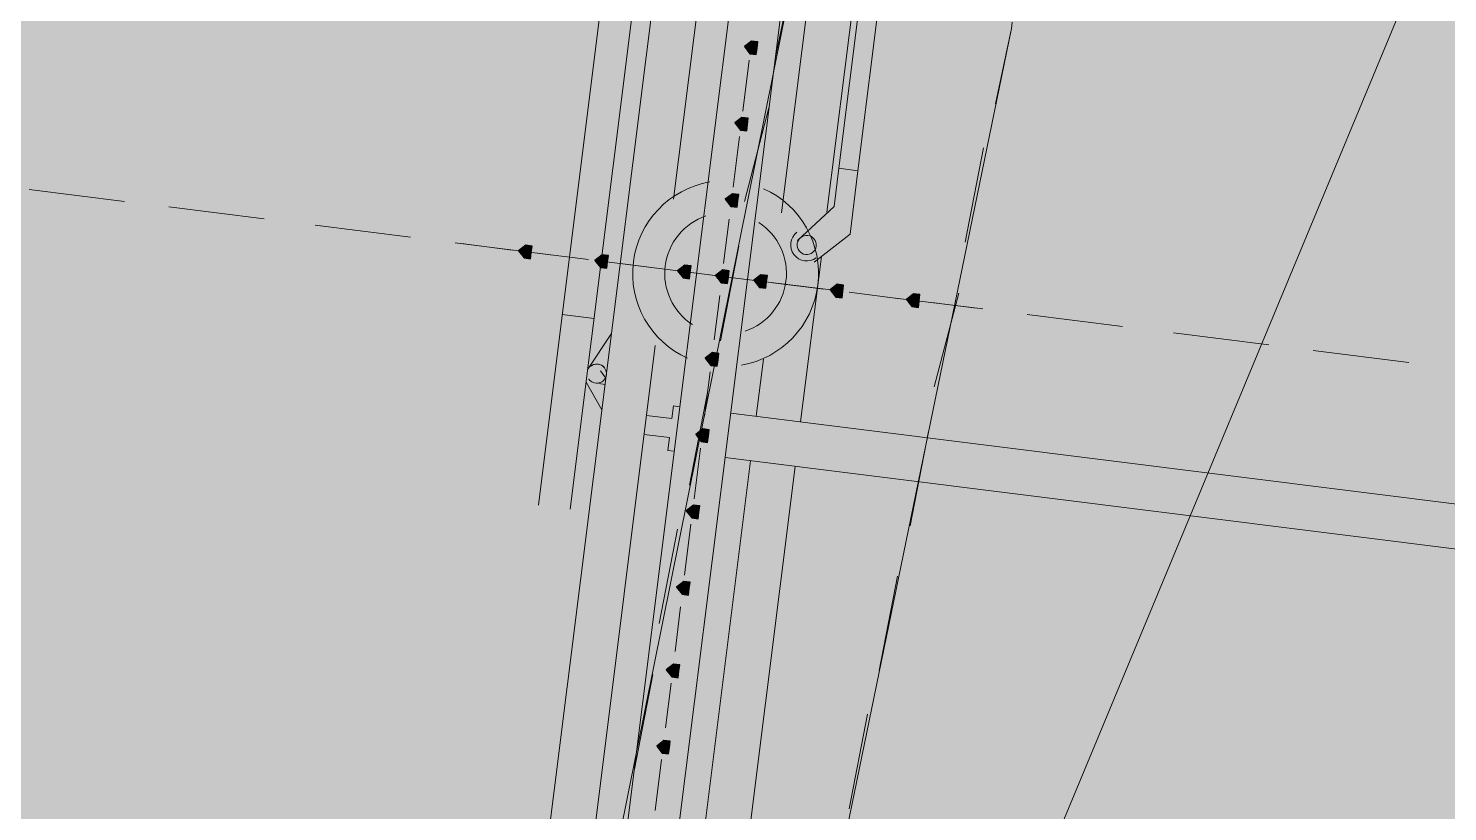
# Model space of a CAD drawing. Header units: metres. Extents: x -4 to 509425, y 7549 to 4732445.
# Drawn here: x 476008.781 to 476010.656, y 4719780.825 to 4719781.86 of the extents above; entities that cross this region are included whole.
import ezdxf

# ---------------------------------------------------------------- set-up
doc = ezdxf.new("R2010")
doc.units = ezdxf.units.M
doc.header["$LTSCALE"] = 0.01
doc.header["$MEASUREMENT"] = 0
doc.layers.get('0').update_dxf_attribs({"lineweight": 0})
doc.layers.add('_SUBESTACIÓN', color=1, linetype='Continuous')
doc.layers.add('SUBESTACION LA VID', color=253, linetype='Continuous')

# ---------------------------------------------------------------- blocks, each defined once
blk = doc.blocks.new('A$Cfff6051d')
at = {"layer": 'SUBESTACION LA VID', "transparency": 33554687}
h = blk.add_hatch(color=256, dxfattribs=at)
h.dxf.hatch_style = 2
h.paths.add_polyline_path([(476009.7438, 4719781.8337), (476009.7449, 4719781.8421), (476009.7365, 4719781.8431), (476009.727, 4719781.8358), (476009.7344, 4719781.8263), (476009.7428, 4719781.8253)])
h = blk.add_hatch(color=256, dxfattribs=at)
h.dxf.hatch_style = 2
h.paths.add_polyline_path([(476009.7312, 4719781.7329), (476009.7322, 4719781.7413), (476009.7238, 4719781.7423), (476009.7144, 4719781.735), (476009.7217, 4719781.7255), (476009.7301, 4719781.7245)])
h = blk.add_hatch(color=256, dxfattribs=at)
h.dxf.hatch_style = 2
h.paths.add_polyline_path([(476009.7186, 4719781.6321), (476009.7196, 4719781.6405), (476009.7112, 4719781.6415), (476009.7018, 4719781.6342), (476009.7091, 4719781.6247), (476009.7175, 4719781.6237)])
h = blk.add_hatch(color=256, dxfattribs=at)
h.dxf.hatch_style = 2
h.paths.add_polyline_path([(476009.4455, 4719781.5639), (476009.4466, 4719781.5723), (476009.4382, 4719781.5734), (476009.4287, 4719781.566), (476009.4361, 4719781.5566), (476009.4445, 4719781.5555)])
h = blk.add_hatch(color=256, dxfattribs=at)
h.dxf.hatch_style = 2
h.paths.add_polyline_path([(476009.5463, 4719781.5513), (476009.5474, 4719781.5597), (476009.539, 4719781.5607), (476009.5295, 4719781.5534), (476009.5369, 4719781.5439), (476009.5453, 4719781.5429)])
h = blk.add_hatch(color=256, dxfattribs=at)
h.dxf.hatch_style = 2
h.paths.add_polyline_path([(476009.6555, 4719781.5376), (476009.6566, 4719781.546), (476009.6482, 4719781.5471), (476009.6387, 4719781.5397), (476009.6461, 4719781.5303), (476009.6545, 4719781.5292)])
h = blk.add_hatch(color=256, dxfattribs=at)
h.dxf.hatch_style = 2
h.paths.add_polyline_path([(476009.7059, 4719781.5313), (476009.707, 4719781.5397), (476009.6986, 4719781.5407), (476009.6891, 4719781.5334), (476009.6965, 4719781.5239), (476009.7049, 4719781.5229)])
h = blk.add_hatch(color=256, dxfattribs=at)
h.dxf.hatch_style = 2
h.paths.add_polyline_path([(476009.7563, 4719781.525), (476009.7574, 4719781.5334), (476009.749, 4719781.5344), (476009.7395, 4719781.5271), (476009.7469, 4719781.5176), (476009.7553, 4719781.5166)])
h = blk.add_hatch(color=256, dxfattribs=at)
h.dxf.hatch_style = 2
h.paths.add_polyline_path([(476009.8571, 4719781.5123), (476009.8582, 4719781.5207), (476009.8498, 4719781.5218), (476009.8403, 4719781.5144), (476009.8477, 4719781.505), (476009.8561, 4719781.5039)])
h = blk.add_hatch(color=256, dxfattribs=at)
h.dxf.hatch_style = 2
h.paths.add_polyline_path([(476009.9579, 4719781.4997), (476009.959, 4719781.5081), (476009.9506, 4719781.5091), (476009.9411, 4719781.5018), (476009.9485, 4719781.4923), (476009.9569, 4719781.4913)])
h = blk.add_hatch(color=256, dxfattribs=at)
h.dxf.hatch_style = 2
h.paths.add_polyline_path([(476009.6922, 4719781.4221), (476009.6933, 4719781.4305), (476009.6849, 4719781.4315), (476009.6754, 4719781.4242), (476009.6828, 4719781.4147), (476009.6912, 4719781.4137)])
h = blk.add_hatch(color=256, dxfattribs=at)
h.dxf.hatch_style = 2
h.paths.add_polyline_path([(476009.6796, 4719781.3213), (476009.6806, 4719781.3297), (476009.6722, 4719781.3307), (476009.6628, 4719781.3234), (476009.6701, 4719781.3139), (476009.6785, 4719781.3129)])
h = blk.add_hatch(color=256, dxfattribs=at)
h.dxf.hatch_style = 2
h.paths.add_polyline_path([(476009.6669, 4719781.2205), (476009.668, 4719781.2289), (476009.6596, 4719781.2299), (476009.6501, 4719781.2226), (476009.6575, 4719781.2131), (476009.6659, 4719781.2121)])
h = blk.add_hatch(color=256, dxfattribs=at)
h.dxf.hatch_style = 2
h.paths.add_polyline_path([(476009.6543, 4719781.1197), (476009.6554, 4719781.1281), (476009.647, 4719781.1291), (476009.6375, 4719781.1218), (476009.6449, 4719781.1123), (476009.6533, 4719781.1113)])
h = blk.add_hatch(color=256, dxfattribs=at)
h.dxf.hatch_style = 2
h.paths.add_polyline_path([(476009.6406, 4719781.0105), (476009.6417, 4719781.0189), (476009.6333, 4719781.0199), (476009.6238, 4719781.0126), (476009.6312, 4719781.0031), (476009.6396, 4719781.0021)])
h = blk.add_hatch(color=256, dxfattribs=at)
h.dxf.hatch_style = 2
h.paths.add_polyline_path([(476009.628, 4719780.9097), (476009.629, 4719780.9181), (476009.6206, 4719780.9191), (476009.6112, 4719780.9118), (476009.6185, 4719780.9023), (476009.6269, 4719780.9013)])
at = {"layer": 'SUBESTACION LA VID', "lineweight": 15}
for p, q in [((476010.0489, 4719783.3142), (476009.8362, 4719781.6173)), ((476009.7044, 4719783.2209), (476009.4548, 4719781.23)), ((476009.4968, 4719781.2247), (476009.7485, 4719783.2324)), ((476009.8408, 4719782.9478), (476009.4859, 4719780.1169)), ((476009.908, 4719782.9394), (476009.5531, 4719780.1085)), ((476009.6335, 4719781.6342), (476009.7957, 4719782.9279)), ((476009.7763, 4719781.6163), (476009.9385, 4719782.91)), ((476009.768, 4719781.8221), (476009.789, 4719781.9219)), ((476010.0799, 4719781.8598), (476010.0588, 4719781.7601)), ((476009.7333, 4719781.8179), (476009.7249, 4719781.7507)), ((476009.727, 4719781.631), (476009.7595, 4719781.7549)), ((476009.7207, 4719781.7171), (476009.7123, 4719781.6499)), ((476010.0431, 4719781.7023), (476010.0189, 4719781.5774)), ((476009.8519, 4719781.6751), (476009.8771, 4719781.6719)), ((476008.9079, 4719781.6313), (476008.7819, 4719781.6471)), ((476009.0927, 4719781.6082), (476008.9667, 4719781.624)), ((476009.707, 4719781.6079), (476009.6996, 4719781.5491)), ((476009.2859, 4719781.5839), (476009.1599, 4719781.5997)), ((476009.4707, 4719781.5608), (476009.3447, 4719781.5766)), ((476009.4203, 4719781.5671), (476009.3531, 4719781.5755)), ((476009.6954, 4719781.4473), (476009.7196, 4719781.5722)), ((476009.5211, 4719781.5545), (476009.4539, 4719781.5629)), ((476009.6639, 4719781.5365), (476009.5379, 4719781.5523)), ((476009.8288, 4719781.5585), (476009.8014, 4719781.3401)), ((476009.6219, 4719781.5418), (476009.5631, 4719781.5492)), ((476009.7227, 4719781.5292), (476009.6639, 4719781.5365)), ((476009.8487, 4719781.5134), (476009.7227, 4719781.5292)), ((476009.8319, 4719781.5155), (476009.7647, 4719781.5239)), ((476009.6944, 4719781.5071), (476009.687, 4719781.4483)), ((476009.9327, 4719781.5028), (476009.8655, 4719781.5113)), ((476010.0419, 4719781.4892), (476009.9159, 4719781.505)), ((476010.0335, 4719781.4902), (476009.9747, 4719781.4976)), ((476010.0104, 4719781.5102), (476009.9778, 4719781.3863)), ((476009.4864, 4719781.482), (476009.5284, 4719781.4767)), ((476010.2267, 4719781.466), (476010.1007, 4719781.4818)), ((476009.5515, 4719781.4568), (476009.52, 4719781.4095)), ((476010.4199, 4719781.4418), (476010.2939, 4719781.4576)), ((476009.4471, 4719780.1474), (476009.6093, 4719781.441)), ((476009.7426, 4719781.3475), (476009.7521, 4719781.4231)), ((476010.6048, 4719781.4186), (476010.4787, 4719781.4344)), ((476009.5368, 4719781.4074), (476009.5442, 4719781.398)), ((476009.6817, 4719781.4063), (476009.6743, 4719781.3475)), ((476009.5389, 4719781.356), (476009.5179, 4719781.3927)), ((476009.5431, 4719781.3896), (476009.5347, 4719781.3906)), ((476009.6544, 4719781.2562), (476009.6786, 4719781.3811)), ((476009.709, 4719781.3517), (476013.3799, 4719780.8915)), ((476009.9705, 4719781.3275), (476009.9463, 4719781.2025)), ((476009.5899, 4719780.1295), (476009.7352, 4719781.2887)), ((476009.6691, 4719781.3055), (476009.6607, 4719781.2383)), ((476009.7016, 4719781.2929), (476013.3726, 4719780.8327)), ((476009.6144, 4719781.0735), (476009.6386, 4719781.1984)), ((476009.6564, 4719781.2047), (476009.648, 4719781.1375)), ((476009.9294, 4719781.1364), (476009.9052, 4719781.0114)), ((476009.6428, 4719781.0955), (476009.6354, 4719781.0367)), ((476009.5818, 4719780.8813), (476009.606, 4719781.0063)), ((476009.6301, 4719780.9947), (476009.6227, 4719780.9359)), ((476009.8895, 4719780.9537), (476009.8653, 4719780.8287)), ((476009.6175, 4719780.8939), (476009.6091, 4719780.8267))]:
    blk.add_line(p, q, dxfattribs=at)
for points in [[(476009.4229, 4719779.9541), (476009.3955, 4719779.7357), (476009.3367, 4719779.7431), (476009.7885, 4719783.3469)], [(476009.8771, 4719781.6719), (476010.0593, 4719783.1252), (476010.0341, 4719783.1284), (476009.8519, 4719781.6751)], [(476009.788, 4719781.9135), (476009.3587, 4719779.783)], [(476009.6423, 4719779.7304), (476010.0799, 4719781.8598), (476010.0809, 4719781.8682)], [(476009.8519, 4719781.6751), (476009.8456, 4719781.6247), (476009.7973, 4719781.5796)], [(476009.8193, 4719781.5512), (476009.8666, 4719781.5879), (476009.8771, 4719781.6719)], [(476009.5977, 4719781.3486), (476009.6313, 4719781.3444), (476009.6334, 4719781.3612), (476009.6418, 4719781.3601)], [(476009.6344, 4719781.3013), (476009.626, 4719781.3024), (476009.6281, 4719781.3192), (476009.5945, 4719781.3234)], [(476009.794, 4719781.2813), (476009.5971, 4719779.7105), (476009.5383, 4719779.7178), (476009.5657, 4719779.9362)]]:
    blk.add_lwpolyline(points, dxfattribs=at)
at = {"layer": 'SUBESTACION LA VID'}
for points in [[(476009.7438, 4719781.8337), (476009.7449, 4719781.8421), (476009.7365, 4719781.8431), (476009.727, 4719781.8358), (476009.7344, 4719781.8263), (476009.7428, 4719781.8253)], [(476009.7312, 4719781.7329), (476009.7322, 4719781.7413), (476009.7238, 4719781.7423), (476009.7144, 4719781.735), (476009.7217, 4719781.7255), (476009.7301, 4719781.7245)], [(476009.7186, 4719781.6321), (476009.7196, 4719781.6405), (476009.7112, 4719781.6415), (476009.7018, 4719781.6342), (476009.7091, 4719781.6247), (476009.7175, 4719781.6237)], [(476009.4455, 4719781.5639), (476009.4466, 4719781.5723), (476009.4382, 4719781.5734), (476009.4287, 4719781.566), (476009.4361, 4719781.5566), (476009.4445, 4719781.5555)], [(476009.5463, 4719781.5513), (476009.5474, 4719781.5597), (476009.539, 4719781.5607), (476009.5295, 4719781.5534), (476009.5369, 4719781.5439), (476009.5453, 4719781.5429)], [(476009.6555, 4719781.5376), (476009.6566, 4719781.546), (476009.6482, 4719781.5471), (476009.6387, 4719781.5397), (476009.6461, 4719781.5303), (476009.6545, 4719781.5292)], [(476009.7059, 4719781.5313), (476009.707, 4719781.5397), (476009.6986, 4719781.5407), (476009.6891, 4719781.5334), (476009.6965, 4719781.5239), (476009.7049, 4719781.5229)], [(476009.7563, 4719781.525), (476009.7574, 4719781.5334), (476009.749, 4719781.5344), (476009.7395, 4719781.5271), (476009.7469, 4719781.5176), (476009.7553, 4719781.5166)], [(476009.8571, 4719781.5123), (476009.8582, 4719781.5207), (476009.8498, 4719781.5218), (476009.8403, 4719781.5144), (476009.8477, 4719781.505), (476009.8561, 4719781.5039)], [(476009.9579, 4719781.4997), (476009.959, 4719781.5081), (476009.9506, 4719781.5091), (476009.9411, 4719781.5018), (476009.9485, 4719781.4923), (476009.9569, 4719781.4913)], [(476009.6922, 4719781.4221), (476009.6933, 4719781.4305), (476009.6849, 4719781.4315), (476009.6754, 4719781.4242), (476009.6828, 4719781.4147), (476009.6912, 4719781.4137)], [(476009.6796, 4719781.3213), (476009.6806, 4719781.3297), (476009.6722, 4719781.3307), (476009.6628, 4719781.3234), (476009.6701, 4719781.3139), (476009.6785, 4719781.3129)], [(476009.6669, 4719781.2205), (476009.668, 4719781.2289), (476009.6596, 4719781.2299), (476009.6501, 4719781.2226), (476009.6575, 4719781.2131), (476009.6659, 4719781.2121)], [(476009.6543, 4719781.1197), (476009.6554, 4719781.1281), (476009.647, 4719781.1291), (476009.6375, 4719781.1218), (476009.6449, 4719781.1123), (476009.6533, 4719781.1113)], [(476009.6406, 4719781.0105), (476009.6417, 4719781.0189), (476009.6333, 4719781.0199), (476009.6238, 4719781.0126), (476009.6312, 4719781.0031), (476009.6396, 4719781.0021)], [(476009.628, 4719780.9097), (476009.629, 4719780.9181), (476009.6206, 4719780.9191), (476009.6112, 4719780.9118), (476009.6185, 4719780.9023), (476009.6269, 4719780.9013)]]:
    blk.add_lwpolyline(points, close=True, dxfattribs=at)
at = {"layer": 'SUBESTACION LA VID', "lineweight": 0}
for points in [[(476009.7438, 4719781.8337), (476009.7449, 4719781.8421), (476009.7365, 4719781.8431), (476009.727, 4719781.8358), (476009.7344, 4719781.8263), (476009.7428, 4719781.8253)], [(476009.7312, 4719781.7329), (476009.7322, 4719781.7413), (476009.7238, 4719781.7423), (476009.7144, 4719781.735), (476009.7217, 4719781.7255), (476009.7301, 4719781.7245)], [(476009.7186, 4719781.6321), (476009.7196, 4719781.6405), (476009.7112, 4719781.6415), (476009.7018, 4719781.6342), (476009.7091, 4719781.6247), (476009.7175, 4719781.6237)], [(476009.4455, 4719781.5639), (476009.4466, 4719781.5723), (476009.4382, 4719781.5734), (476009.4287, 4719781.566), (476009.4361, 4719781.5566), (476009.4445, 4719781.5555)], [(476009.5463, 4719781.5513), (476009.5474, 4719781.5597), (476009.539, 4719781.5607), (476009.5295, 4719781.5534), (476009.5369, 4719781.5439), (476009.5453, 4719781.5429)], [(476009.6555, 4719781.5376), (476009.6566, 4719781.546), (476009.6482, 4719781.5471), (476009.6387, 4719781.5397), (476009.6461, 4719781.5303), (476009.6545, 4719781.5292)], [(476009.7059, 4719781.5313), (476009.707, 4719781.5397), (476009.6986, 4719781.5407), (476009.6891, 4719781.5334), (476009.6965, 4719781.5239), (476009.7049, 4719781.5229)], [(476009.7563, 4719781.525), (476009.7574, 4719781.5334), (476009.749, 4719781.5344), (476009.7395, 4719781.5271), (476009.7469, 4719781.5176), (476009.7553, 4719781.5166)], [(476009.8571, 4719781.5123), (476009.8582, 4719781.5207), (476009.8498, 4719781.5218), (476009.8403, 4719781.5144), (476009.8477, 4719781.505), (476009.8561, 4719781.5039)], [(476009.9579, 4719781.4997), (476009.959, 4719781.5081), (476009.9506, 4719781.5091), (476009.9411, 4719781.5018), (476009.9485, 4719781.4923), (476009.9569, 4719781.4913)], [(476009.6922, 4719781.4221), (476009.6933, 4719781.4305), (476009.6849, 4719781.4315), (476009.6754, 4719781.4242), (476009.6828, 4719781.4147), (476009.6912, 4719781.4137)], [(476009.6796, 4719781.3213), (476009.6806, 4719781.3297), (476009.6722, 4719781.3307), (476009.6628, 4719781.3234), (476009.6701, 4719781.3139), (476009.6785, 4719781.3129)], [(476009.6669, 4719781.2205), (476009.668, 4719781.2289), (476009.6596, 4719781.2299), (476009.6501, 4719781.2226), (476009.6575, 4719781.2131), (476009.6659, 4719781.2121)], [(476009.6543, 4719781.1197), (476009.6554, 4719781.1281), (476009.647, 4719781.1291), (476009.6375, 4719781.1218), (476009.6449, 4719781.1123), (476009.6533, 4719781.1113)], [(476009.6406, 4719781.0105), (476009.6417, 4719781.0189), (476009.6333, 4719781.0199), (476009.6238, 4719781.0126), (476009.6312, 4719781.0031), (476009.6396, 4719781.0021)], [(476009.628, 4719780.9097), (476009.629, 4719780.9181), (476009.6206, 4719780.9191), (476009.6112, 4719780.9118), (476009.6185, 4719780.9023), (476009.6269, 4719780.9013)]]:
    blk.add_lwpolyline(points, close=True, dxfattribs=at)
at = {"layer": 'SUBESTACION LA VID', "lineweight": 15}
for points, knots in [([(476009.6813, 4719781.657), (476009.6281, 4719781.6478), (476009.5872, 4719781.6049), (476009.5804, 4719781.5513), (476009.5737, 4719781.4977), (476009.6028, 4719781.446), (476009.6521, 4719781.424)], [0, 0, 0, 0, 1, 1, 1, 2, 2, 2, 2]), ([(476009.7232, 4719781.415), (476009.7764, 4719781.4242), (476009.8173, 4719781.4672), (476009.824, 4719781.5207), (476009.8308, 4719781.5743), (476009.8017, 4719781.626), (476009.7524, 4719781.6481)], [0, 0, 0, 0, 1, 1, 1, 2, 2, 2, 2]), ([(476009.6763, 4719781.6121), (476009.6472, 4719781.6022), (476009.6263, 4719781.5766), (476009.6224, 4719781.546), (476009.6186, 4719781.5155), (476009.6325, 4719781.4854), (476009.6583, 4719781.4686)], [0, 0, 0, 0, 1, 1, 1, 2, 2, 2, 2]), ([(476009.7282, 4719781.4599), (476009.7573, 4719781.4698), (476009.7782, 4719781.4955), (476009.782, 4719781.526), (476009.7859, 4719781.5565), (476009.7719, 4719781.5866), (476009.7462, 4719781.6034)], [0, 0, 0, 0, 1, 1, 1, 2, 2, 2, 2]), ([(476009.7964, 4719781.5905), (476009.7872, 4719781.5834), (476009.7855, 4719781.5702), (476009.7925, 4719781.561), (476009.7995, 4719781.5518), (476009.8126, 4719781.5499), (476009.8219, 4719781.5568)], [0, 0, 0, 0, 1, 1, 1, 2, 2, 2, 2]), ([(476009.822, 4719781.5722), (476009.8228, 4719781.5792), (476009.8179, 4719781.5855), (476009.8109, 4719781.5864), (476009.804, 4719781.5872), (476009.7976, 4719781.5823), (476009.7968, 4719781.5754), (476009.7959, 4719781.5684), (476009.8008, 4719781.562), (476009.8078, 4719781.5612), (476009.8147, 4719781.5603), (476009.8211, 4719781.5652), (476009.822, 4719781.5722)], [0, 0, 0, 0, 1, 1, 1, 2, 2, 2, 3, 3, 3, 4, 4, 4, 4]), ([(476009.5214, 4719781.3969), (476009.5243, 4719781.3924), (476009.5297, 4719781.3902), (476009.5349, 4719781.3914), (476009.5401, 4719781.3926), (476009.544, 4719781.3969), (476009.5447, 4719781.4022), (476009.5453, 4719781.4075), (476009.5426, 4719781.4126), (476009.5379, 4719781.4151), (476009.5331, 4719781.4175), (476009.5273, 4719781.4167), (476009.5234, 4719781.4131)], [0, 0, 0, 0, 1, 1, 1, 2, 2, 2, 3, 3, 3, 4, 4, 4, 4]), ([(476009.5421, 4719781.4115), (476009.5399, 4719781.4144), (476009.5367, 4719781.4161), (476009.5331, 4719781.4164), (476009.5295, 4719781.4167), (476009.526, 4719781.4155), (476009.5234, 4719781.4131)], [0, 0, 0, 0, 1, 1, 1, 2, 2, 2, 2])]:
    blk.add_open_spline(points, degree=3, knots=knots, dxfattribs=at)
blk.add_open_spline([(476009.5214, 4719781.3969), (476009.5216, 4719781.3966), (476009.5218, 4719781.3963), (476009.522, 4719781.396)], degree=3, dxfattribs=at)

msp = doc.modelspace()

# ---------------------------------------------------------------- hatches: boundary and pattern name
at = {"layer": '_SUBESTACIÓN', "transparency": 33554559}
h = msp.add_hatch(color=1, dxfattribs=at)
h.dxf.hatch_style = 1
h.paths.add_polyline_path([(475968.6399, 4719805.825), (476089.9386, 4719790.615), (476078.1686, 4719696.74), (475956.8686, 4719711.9502)])

# ---------------------------------------------------------------- linework, layer by layer
at = {"color": 252, "linetype": 'Continuous'}
msp.add_line((476044.2472, 4719862.7951), (476009.4095, 4719779.036), dxfattribs=at)

# ---------------------------------------------------------------- block references
at = {"linetype": 'Continuous'}
msp.add_blockref('A$Cfff6051d', (0, 0), dxfattribs=at)

doc.saveas('drawing.dxf')
